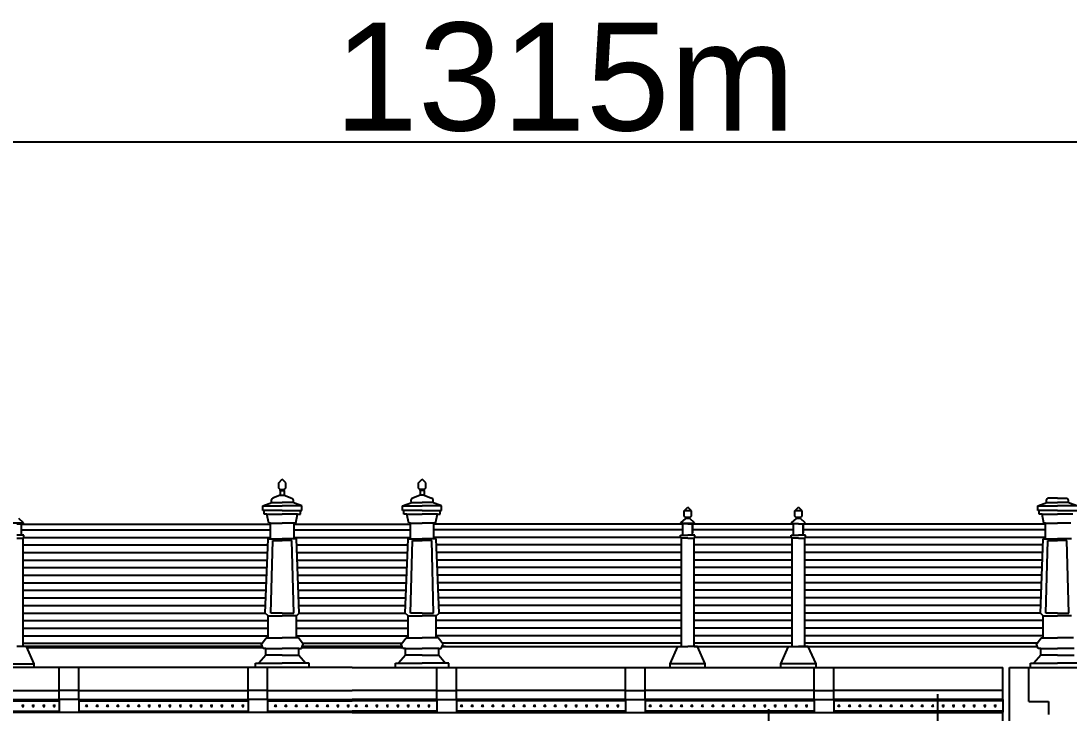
# Model space of a CAD drawing. Header units: millimetres. Extents: x -919 to 30143, y 6775 to 18100.
# Drawn here: x 10885 to 18940, y 12779 to 18100 of the extents above; entities that cross this region are included whole.
import ezdxf

# ---------------------------------------------------------------- set-up
doc = ezdxf.new("R2010")
doc.units = ezdxf.units.MM
doc.layers.add('axis', color=40, linetype='Continuous')
doc.styles.get("Standard").update_dxf_attribs({"font": 'arial.ttf'})
doc.dimstyles.new('dwgmodels.com', dxfattribs={"dimtxt": 2.5, "dimasz": 2.5, "dimexe": 1.25, "dimexo": 0.625, "dimtad": 1, "dimtxsty": 'Standard', "dimcen": 2.5, "dimadec": 0, "dimazin": 0, "dimtfac": 1, "dimtmove": 0, "dimatfit": 3, "dimfxl": 1, "dimarcsym": 0})

# ---------------------------------------------------------------- blocks, each defined once
blk = doc.blocks.new('*D1')
at = {"color": 0, "lineweight": -2, "transparency": 16777216}
for p, q in [((1930.6, 13284.1), (1930.6, 17171.3)), ((29930.7, 13290.6), (29930.7, 17171.3))]:
    blk.add_line(p, q, dxfattribs=at)
at = {"lineweight": -2, "transparency": 16777216}
blk.add_line((2680.6, 17170), (29180.7, 17170), dxfattribs=at)
at = {"transparency": 16777216}
for points in [[(2680.6, 17295), (2680.6, 17045), (1930.6, 17170)], [(29180.7, 17295), (29180.7, 17045), (29930.7, 17170)]]:
    blk.add_solid(points, dxfattribs=at)
at = {"layer": 'Defpoints', "color": 0, "transparency": 16777216}
for p in [(29930.7, 17170), (1930.6, 13283.4), (29930.7, 13290)]:
    blk.add_point(p, dxfattribs=at)
at = {"color": 0, "transparency": 16777216, "insert": (15930.6, 17172.1), "char_height": 2.5, "attachment_point": 5}
blk.add_mtext('28000,06', dxfattribs=at)

msp = doc.modelspace()

# ---------------------------------------------------------------- linework, layer by layer
at = {"color": 0, "linetype": 'ByBlock', "lineweight": -2}
for p, q in [((12865.423, 14548.023), (12893.506, 14578.066)), ((12865.423, 14508.049), (12865.423, 14548.023)), ((12878.14, 14497.068), (12865.423, 14508.049)), ((12921.588, 14548.023), (12893.506, 14578.066)), ((12908.872, 14497.068), (12921.588, 14508.049)), ((12921.588, 14508.049), (12921.588, 14548.023)), ((13939.626, 14548.023), (13967.709, 14578.066)), ((13939.626, 14508.049), (13939.626, 14548.023)), ((13952.342, 14497.068), (13939.626, 14508.049)), ((13995.791, 14548.023), (13967.709, 14578.066)), ((13983.075, 14497.068), (13995.791, 14508.049)), ((13995.791, 14508.049), (13995.791, 14548.023)), ((12878.14, 14454.493), (12821.022, 14430.576)), ((12878.14, 14491.095), (12878.14, 14497.068)), ((12878.14, 14497.068), (12908.872, 14497.068)), ((12878.14, 14491.095), (12908.872, 14491.095)), ((12878.14, 14491.095), (12878.14, 14454.493)), ((12878.14, 14454.493), (12908.872, 14454.493)), ((12908.872, 14491.095), (12908.872, 14497.068)), ((12908.872, 14491.095), (12908.872, 14454.493)), ((12908.872, 14454.493), (12965.989, 14430.576)), ((13952.342, 14454.493), (13895.225, 14430.576)), ((13952.342, 14491.095), (13952.342, 14497.068)), ((13983.075, 14497.068), (13952.342, 14497.068)), ((13983.075, 14491.095), (13952.342, 14491.095)), ((13952.342, 14491.095), (13952.342, 14454.493)), ((13983.075, 14454.493), (13952.342, 14454.493)), ((13983.075, 14491.095), (13983.075, 14497.068)), ((13983.075, 14491.095), (13983.075, 14454.493)), ((13983.075, 14454.493), (14040.192, 14430.576)), ((18849.925, 14430.576), (18777.441, 14430.576)), ((18849.925, 14430.576), (18922.408, 14430.576)), ((12743.977, 14371.407), (12813.438, 14397.984)), ((12743.977, 14335.97), (12743.977, 14371.407)), ((12743.977, 14371.407), (12893.506, 14371.407)), ((12813.438, 14397.984), (12893.506, 14397.984)), ((12973.574, 14397.984), (12893.506, 14397.984)), ((13043.035, 14371.407), (12893.506, 14371.407)), ((13043.035, 14371.407), (12973.574, 14397.984)), ((13043.035, 14335.97), (13043.035, 14371.407)), ((13818.18, 14371.407), (13887.641, 14397.984)), ((13818.18, 14335.97), (13818.18, 14371.407)), ((13818.18, 14371.407), (13967.709, 14371.407)), ((13887.641, 14397.984), (13967.709, 14397.984)), ((14047.777, 14397.984), (13967.709, 14397.984)), ((14117.238, 14371.407), (13967.709, 14371.407)), ((14117.238, 14371.407), (14047.777, 14397.984)), ((14117.238, 14335.97), (14117.238, 14371.407)), ((15980.99, 14332.295), (16009.072, 14362.338)), ((16037.155, 14332.295), (16009.072, 14362.338)), ((16831.935, 14332.295), (16860.017, 14362.338)), ((16888.1, 14332.295), (16860.017, 14362.338)), ((18700.396, 14371.407), (18769.857, 14397.984)), ((18700.396, 14335.97), (18700.396, 14371.407)), ((18700.396, 14371.407), (18849.925, 14371.407)), ((18769.857, 14397.984), (18849.925, 14397.984)), ((18929.993, 14397.984), (18849.925, 14397.984)), ((18999.454, 14371.407), (18849.925, 14371.407)), ((18999.454, 14371.407), (18929.993, 14397.984)), ((10904.549, 14241.687), (10867.509, 14275.367)), ((12893.506, 14335.97), (12743.977, 14335.97)), ((12754.322, 14307.178), (12754.322, 14335.97)), ((12775.752, 14307.178), (12754.322, 14307.178)), ((12790.529, 14239.715), (12775.752, 14307.178)), ((12775.752, 14307.178), (12893.506, 14307.178)), ((12893.506, 14335.97), (13043.035, 14335.97)), ((13011.26, 14307.178), (12893.506, 14307.178)), ((12996.483, 14239.715), (13011.26, 14307.178)), ((13011.26, 14307.178), (13032.69, 14307.178)), ((13032.69, 14307.178), (13032.69, 14335.97)), ((13967.709, 14335.97), (13818.18, 14335.97)), ((13828.525, 14307.178), (13828.525, 14335.97)), ((13849.955, 14307.178), (13828.525, 14307.178)), ((13864.731, 14239.715), (13849.955, 14307.178)), ((13849.955, 14307.178), (13967.709, 14307.178)), ((13967.709, 14335.97), (14117.238, 14335.97)), ((14085.463, 14307.178), (13967.709, 14307.178)), ((14070.686, 14239.715), (14085.463, 14307.178)), ((14085.463, 14307.178), (14106.893, 14307.178)), ((14106.893, 14307.178), (14106.893, 14335.97)), ((15956.666, 14241.687), (15993.706, 14275.367)), ((15980.99, 14292.321), (15980.99, 14332.295)), ((16037.155, 14332.295), (15980.99, 14332.295)), ((15993.706, 14281.34), (15980.99, 14292.321)), ((15993.706, 14275.367), (15993.706, 14281.34)), ((16024.439, 14281.34), (15993.706, 14281.34)), ((16024.439, 14275.367), (15993.706, 14275.367)), ((16024.439, 14281.34), (16037.155, 14292.321)), ((16024.439, 14275.367), (16024.439, 14281.34)), ((16061.479, 14241.687), (16024.439, 14275.367)), ((16037.155, 14292.321), (16037.155, 14332.295)), ((16807.611, 14241.687), (16844.651, 14275.367)), ((16831.935, 14292.321), (16831.935, 14332.295)), ((16888.1, 14332.295), (16831.935, 14332.295)), ((16844.651, 14281.34), (16831.935, 14292.321)), ((16844.651, 14275.367), (16844.651, 14281.34)), ((16875.384, 14281.34), (16844.651, 14281.34)), ((16875.384, 14275.367), (16844.651, 14275.367)), ((16875.384, 14281.34), (16888.1, 14292.321)), ((16875.384, 14275.367), (16875.384, 14281.34)), ((16912.424, 14241.687), (16875.384, 14275.367)), ((16888.1, 14292.321), (16888.1, 14332.295)), ((18849.925, 14335.97), (18700.396, 14335.97)), ((18710.741, 14307.178), (18710.741, 14335.97)), ((18732.171, 14307.178), (18710.741, 14307.178)), ((18746.948, 14239.715), (18732.171, 14307.178)), ((18732.171, 14307.178), (18849.925, 14307.178)), ((18849.925, 14335.97), (18999.454, 14335.97)), ((18967.679, 14307.178), (18849.925, 14307.178)), ((10903.467, 14239.715), (10800.49, 14239.715)), ((10851.925, 14234.34), (10904.549, 14234.34)), ((10889.623, 14147.562), (10889.623, 14234.34)), ((10889.623, 14230.373), (12803.091, 14230.373)), ((10889.623, 14187.497), (12803.091, 14187.497)), ((10890.905, 14239.715), (10903.467, 14239.715)), ((10904.549, 14234.34), (10904.549, 14241.687)), ((12803.091, 14239.715), (12790.529, 14239.715)), ((12790.529, 14239.715), (12893.506, 14239.715)), ((12803.091, 14119.378), (12803.091, 14239.715)), ((12996.483, 14239.715), (12893.506, 14239.715)), ((12983.921, 14119.378), (12983.921, 14239.715)), ((12983.921, 14239.715), (12996.483, 14239.715)), ((12983.921, 14239.715), (12983.921, 14230.373)), ((12983.921, 14230.373), (13877.293, 14230.373)), ((12983.921, 14165.077), (12983.921, 14187.497)), ((12983.921, 14187.497), (13877.293, 14187.497)), ((13877.293, 14239.715), (13864.731, 14239.715)), ((13864.731, 14239.715), (13967.709, 14239.715)), ((13877.293, 14119.378), (13877.293, 14239.715)), ((13877.293, 14239.715), (13877.293, 14230.373)), ((13877.293, 14165.077), (13877.293, 14187.497)), ((14070.686, 14239.715), (13967.709, 14239.715)), ((14058.124, 14119.378), (14058.124, 14239.715)), ((14058.124, 14239.715), (14070.686, 14239.715)), ((15971.591, 14230.373), (14058.124, 14230.373)), ((15971.591, 14187.497), (14058.124, 14187.497)), ((15956.666, 14234.34), (15956.666, 14241.687)), ((16009.29, 14234.34), (15956.666, 14234.34)), ((15970.31, 14239.715), (15957.748, 14239.715)), ((15957.748, 14239.715), (16060.725, 14239.715)), ((15971.591, 14147.562), (15971.591, 14234.34)), ((16009.29, 14234.34), (16061.479, 14234.34)), ((16046.553, 14147.562), (16046.553, 14234.34)), ((16046.553, 14230.373), (16046.553, 14165.077)), ((16822.537, 14230.373), (16046.553, 14230.373)), ((16822.537, 14187.497), (16046.553, 14187.497)), ((16061.479, 14234.34), (16061.479, 14241.687)), ((16807.611, 14234.34), (16807.611, 14241.687)), ((16860.235, 14234.34), (16807.611, 14234.34)), ((16822.537, 14147.562), (16822.537, 14234.34)), ((16860.235, 14234.34), (16912.424, 14234.34)), ((16897.498, 14147.562), (16897.498, 14234.34)), ((18759.51, 14230.373), (16897.498, 14230.373)), ((16897.498, 14230.373), (16897.498, 14165.077)), ((18759.51, 14187.497), (16897.498, 14187.497)), ((16912.424, 14234.34), (16912.424, 14241.687)), ((18759.51, 14239.715), (18746.948, 14239.715)), ((18746.948, 14239.715), (18849.925, 14239.715)), ((18759.51, 14119.378), (18759.51, 14239.715)), ((18759.51, 14239.715), (18759.51, 14230.373)), ((18759.51, 14165.077), (18759.51, 14187.497)), ((18952.902, 14239.715), (18849.925, 14239.715)), ((10851.925, 14123.833), (10907.213, 14123.833)), ((10907.213, 14147.562), (10852.36, 14147.562)), ((10900.962, 13290.025), (10900.962, 14123.833)), ((10907.213, 14123.833), (10907.213, 14147.562)), ((10907.213, 14129.364), (12803.091, 14129.364)), ((12762.908, 13545.541), (12785.356, 14119.378)), ((12785.356, 14119.378), (12893.506, 14119.378)), ((12804.767, 13547.352), (12819.83, 14105.808)), ((12819.83, 14105.808), (12893.506, 14105.808)), ((13001.656, 14119.378), (12893.506, 14119.378)), ((12967.182, 14105.808), (12893.506, 14105.808)), ((12982.245, 13547.352), (12967.182, 14105.808)), ((12983.921, 14129.364), (13877.293, 14129.364)), ((13024.104, 13545.541), (13001.656, 14119.378)), ((13837.111, 13545.541), (13859.559, 14119.378)), ((13859.559, 14119.378), (13967.709, 14119.378)), ((13878.97, 13547.352), (13894.033, 14105.808)), ((13894.033, 14105.808), (13967.709, 14105.808)), ((14075.859, 14119.378), (13967.709, 14119.378)), ((14041.385, 14105.808), (13967.709, 14105.808)), ((14056.448, 13547.352), (14041.385, 14105.808)), ((15954.002, 14129.364), (14058.124, 14129.364)), ((14098.307, 13545.541), (14075.859, 14119.378)), ((15954.002, 14123.833), (15954.002, 14147.562)), ((15954.002, 14147.562), (16008.855, 14147.562)), ((16009.29, 14123.833), (15954.002, 14123.833)), ((15960.252, 13290.025), (15960.252, 14123.833)), ((16064.142, 14147.562), (16009.29, 14147.562)), ((16009.29, 14123.833), (16064.142, 14123.833)), ((16057.892, 13290.025), (16057.892, 14123.833)), ((16064.142, 14123.833), (16064.142, 14147.562)), ((16804.947, 14129.364), (16064.142, 14129.364)), ((16804.947, 14123.833), (16804.947, 14147.562)), ((16804.947, 14147.562), (16859.8, 14147.562)), ((16860.235, 14123.833), (16804.947, 14123.833)), ((16811.197, 13290.025), (16811.197, 14123.833)), ((16915.088, 14147.562), (16860.235, 14147.562)), ((16860.235, 14123.833), (16915.088, 14123.833)), ((16908.838, 13290.025), (16908.838, 14123.833)), ((16915.088, 14123.833), (16915.088, 14147.562)), ((18759.51, 14129.364), (16915.088, 14129.364)), ((18719.327, 13545.541), (18741.775, 14119.378)), ((18741.775, 14119.378), (18849.925, 14119.378)), ((18761.186, 13547.352), (18776.249, 14105.808)), ((18776.249, 14105.808), (18849.925, 14105.808)), ((18958.075, 14119.378), (18849.925, 14119.378)), ((18923.601, 14105.808), (18849.925, 14105.808)), ((18938.664, 13547.352), (18923.601, 14105.808)), ((18938.664, 13547.352), (18923.601, 14105.808)), ((18938.664, 13547.352), (18923.601, 14105.808)), ((10900.962, 14071.23), (12783.472, 14071.23)), ((13003.54, 14071.23), (13857.675, 14071.23)), ((15960.252, 14071.23), (14077.742, 14071.23)), ((16811.197, 14071.23), (16057.892, 14071.23)), ((18739.891, 14071.23), (16908.838, 14071.23)), ((10900.962, 14013.096), (12781.198, 14013.096)), ((10900.962, 13954.963), (12778.924, 13954.963)), ((13005.814, 14013.096), (13855.401, 14013.096)), ((13008.088, 13954.963), (13853.127, 13954.963)), ((15960.252, 14013.096), (14080.016, 14013.096)), ((15960.252, 13954.963), (14082.291, 13954.963)), ((16811.197, 14013.096), (16057.892, 14013.096)), ((16811.197, 13954.963), (16057.892, 13954.963)), ((18737.617, 14013.096), (16908.838, 14013.096)), ((18735.343, 13954.963), (16908.838, 13954.963)), ((10900.962, 13896.829), (12776.65, 13896.829)), ((13010.362, 13896.829), (13850.853, 13896.829)), ((15960.252, 13896.829), (14084.565, 13896.829)), ((16811.197, 13896.829), (16057.892, 13896.829)), ((18733.069, 13896.829), (16908.838, 13896.829)), ((10900.962, 13838.696), (12774.376, 13838.696)), ((10900.962, 13780.562), (12772.102, 13780.562)), ((13012.636, 13838.696), (13848.579, 13838.696)), ((13014.91, 13780.562), (13846.305, 13780.562)), ((15960.252, 13838.696), (14086.839, 13838.696)), ((15960.252, 13780.562), (14089.113, 13780.562)), ((16811.197, 13838.696), (16057.892, 13838.696)), ((16811.197, 13780.562), (16057.892, 13780.562)), ((18730.795, 13838.696), (16908.838, 13838.696)), ((18728.521, 13780.562), (16908.838, 13780.562)), ((10900.962, 13722.428), (12769.828, 13722.428)), ((13017.184, 13722.428), (13844.03, 13722.428)), ((15960.252, 13722.428), (14091.387, 13722.428)), ((16811.197, 13722.428), (16057.892, 13722.428)), ((18726.247, 13722.428), (16908.838, 13722.428)), ((10900.962, 13664.295), (12767.553, 13664.295)), ((13019.458, 13664.295), (13841.756, 13664.295)), ((15960.252, 13664.295), (14093.661, 13664.295)), ((16811.197, 13664.295), (16057.892, 13664.295)), ((18723.972, 13664.295), (16908.838, 13664.295)), ((10900.962, 13606.161), (12765.279, 13606.161)), ((10900.962, 13548.027), (12763.005, 13548.027)), ((12785.246, 13525.893), (12762.908, 13545.541)), ((12893.506, 13547.352), (12804.767, 13547.352)), ((12893.506, 13547.352), (12982.245, 13547.352)), ((13001.766, 13525.893), (13024.104, 13545.541)), ((13021.732, 13606.161), (13839.482, 13606.161)), ((13024.007, 13548.027), (13837.208, 13548.027)), ((13859.448, 13525.893), (13837.111, 13545.541)), ((13967.709, 13547.352), (13878.97, 13547.352)), ((13967.709, 13547.352), (14056.448, 13547.352)), ((14075.969, 13525.893), (14098.307, 13545.541)), ((15960.252, 13606.161), (14095.935, 13606.161)), ((15960.252, 13548.027), (14098.209, 13548.027)), ((16811.197, 13606.161), (16057.892, 13606.161)), ((16811.197, 13548.027), (16057.892, 13548.027)), ((18721.698, 13606.161), (16908.838, 13606.161)), ((18719.424, 13548.027), (16908.838, 13548.027)), ((18741.665, 13525.893), (18719.327, 13545.541)), ((18849.925, 13547.352), (18761.186, 13547.352)), ((18849.925, 13547.352), (18938.664, 13547.352)), ((10900.962, 13489.894), (12785.246, 13489.894)), ((12785.246, 13357.518), (12785.246, 13525.893)), ((12785.246, 13525.893), (12893.506, 13525.893)), ((13001.766, 13525.893), (12893.506, 13525.893)), ((13001.766, 13357.518), (13001.766, 13525.893)), ((13001.766, 13489.894), (13859.448, 13489.894)), ((13859.448, 13357.518), (13859.448, 13525.893)), ((13859.448, 13525.893), (13967.709, 13525.893)), ((14075.969, 13525.893), (13967.709, 13525.893)), ((14075.969, 13357.518), (14075.969, 13525.893)), ((15960.252, 13489.894), (14075.969, 13489.894)), ((16811.197, 13489.894), (16057.892, 13489.894)), ((18741.665, 13489.894), (16908.838, 13489.894)), ((18741.665, 13357.518), (18741.665, 13525.893)), ((18741.665, 13525.893), (18849.925, 13525.893)), ((18958.185, 13525.893), (18849.925, 13525.893)), ((10900.962, 13431.76), (12785.246, 13431.76)), ((10900.962, 13373.627), (12785.246, 13373.627)), ((13001.766, 13431.76), (13859.448, 13431.76)), ((13001.766, 13373.627), (13859.448, 13373.627)), ((15960.252, 13431.76), (14075.969, 13431.76)), ((15960.252, 13373.627), (14075.969, 13373.627)), ((16811.197, 13431.76), (16057.892, 13431.76)), ((16811.197, 13373.627), (16057.892, 13373.627)), ((18741.665, 13431.76), (16908.838, 13431.76)), ((18741.665, 13373.627), (16908.838, 13373.627)), ((10900.962, 13315.493), (12738.501, 13315.493)), ((12745.913, 13276.246), (12732.505, 13307.505)), ((12770.049, 13357.518), (12893.506, 13357.518)), ((13016.963, 13357.518), (12893.506, 13357.518)), ((13041.099, 13276.246), (13054.507, 13307.505)), ((13048.511, 13315.493), (13812.704, 13315.493)), ((13820.116, 13276.246), (13806.707, 13307.505)), ((13844.251, 13357.518), (13967.709, 13357.518)), ((14091.166, 13357.518), (13967.709, 13357.518)), ((14128.71, 13307.505), (14091.166, 13357.518)), ((14115.301, 13276.246), (14128.71, 13307.505)), ((15960.252, 13315.493), (14122.713, 13315.493)), ((16811.197, 13315.493), (16057.892, 13315.493)), ((18694.92, 13315.493), (16908.838, 13315.493)), ((18702.332, 13276.246), (18688.924, 13307.505)), ((18726.468, 13357.518), (18849.925, 13357.518)), ((18973.382, 13357.518), (18849.925, 13357.518)), ((10927.863, 13290.025), (10852.36, 13290.025)), ((10927.863, 13290.025), (10900.962, 13290.025)), ((10987.37, 13157.274), (10927.863, 13290.025)), ((12740.003, 13290.025), (10927.863, 13290.025)), ((10930.813, 13283.444), (12742.826, 13283.444)), ((12740.003, 13290.025), (11295.986, 13290.025)), ((12765.579, 13222.661), (12712.838, 13161.93)), ((12714.676, 13290.025), (12740.003, 13290.025)), ((12765.579, 13276.246), (12745.913, 13276.246)), ((12765.579, 13222.661), (12765.579, 13276.246)), ((12765.579, 13276.246), (12893.506, 13276.246)), ((12893.506, 13222.661), (12765.579, 13222.661)), ((13021.433, 13276.246), (12893.506, 13276.246)), ((12893.506, 13222.661), (13021.433, 13222.661)), ((13021.433, 13222.661), (13021.433, 13276.246)), ((13021.433, 13276.246), (13041.099, 13276.246)), ((13021.433, 13222.661), (13074.174, 13161.93)), ((13044.186, 13283.444), (13817.028, 13283.444)), ((13814.206, 13290.025), (13047.009, 13290.025)), ((13839.782, 13222.661), (13787.041, 13161.93)), ((13839.782, 13276.246), (13820.116, 13276.246)), ((13839.782, 13222.661), (13839.782, 13276.246)), ((13839.782, 13276.246), (13967.709, 13276.246)), ((13967.709, 13222.661), (13839.782, 13222.661)), ((14095.636, 13276.246), (13967.709, 13276.246)), ((13967.709, 13222.661), (14095.636, 13222.661)), ((14095.636, 13222.661), (14095.636, 13276.246)), ((14095.636, 13276.246), (14115.301, 13276.246)), ((14095.636, 13222.661), (14148.377, 13161.93)), ((14146.538, 13290.025), (14121.212, 13290.025)), ((14121.212, 13290.025), (15933.352, 13290.025)), ((14121.212, 13290.025), (15565.228, 13290.025)), ((15873.845, 13157.274), (15933.352, 13290.025)), ((15933.352, 13290.025), (16008.855, 13290.025)), ((15933.352, 13290.025), (15960.252, 13290.025)), ((16084.793, 13290.025), (16009.29, 13290.025)), ((16057.892, 13290.025), (18696.422, 13290.025)), ((16084.793, 13290.025), (16057.892, 13290.025)), ((16144.3, 13157.274), (16084.793, 13290.025)), ((16724.79, 13157.274), (16784.297, 13290.025)), ((16784.297, 13290.025), (16859.8, 13290.025)), ((16784.297, 13290.025), (16811.197, 13290.025)), ((16935.738, 13290.025), (16860.235, 13290.025)), ((16935.738, 13290.025), (16908.838, 13290.025)), ((16995.245, 13157.274), (16935.738, 13290.025)), ((18721.998, 13222.661), (18669.257, 13161.93)), ((18721.998, 13276.246), (18702.332, 13276.246)), ((18721.998, 13222.661), (18721.998, 13276.246)), ((18721.998, 13276.246), (18849.925, 13276.246)), ((18849.925, 13222.661), (18721.998, 13222.661)), ((18977.852, 13276.246), (18849.925, 13276.246)), ((18849.925, 13222.661), (18977.852, 13222.661)), ((10716.915, 13157.274), (10987.37, 13157.274)), ((10987.37, 13128.112), (10987.37, 13157.274)), ((12688.155, 13128.112), (12688.155, 13161.93)), ((12688.155, 13161.93), (12893.506, 13161.93)), ((13098.857, 13161.93), (12893.506, 13161.93)), ((13098.857, 13128.112), (13098.857, 13161.93)), ((13762.358, 13128.112), (13762.358, 13161.93)), ((13762.358, 13161.93), (13967.709, 13161.93)), ((14173.06, 13161.93), (13967.709, 13161.93)), ((14173.06, 13128.112), (14173.06, 13161.93)), ((15873.845, 13128.112), (15873.845, 13157.274)), ((16144.3, 13157.274), (15873.845, 13157.274)), ((16144.3, 13128.112), (16144.3, 13157.274)), ((16724.79, 13128.112), (16724.79, 13157.274)), ((16995.245, 13157.274), (16724.79, 13157.274)), ((16995.245, 13128.112), (16995.245, 13157.274)), ((18644.574, 13128.112), (18644.574, 13161.93)), ((18644.574, 13161.93), (18849.925, 13161.93)), ((19055.276, 13161.93), (18849.925, 13161.93)), ((11179.756, 13128.112), (9879.756, 13128.112)), ((10987.37, 13128.112), (10716.915, 13128.112)), ((11329.756, 13128.112), (11178.905, 13128.112)), ((11179.756, 12883.435), (11179.756, 13128.112)), ((11329.756, 12883.435), (11329.756, 13128.112)), ((12629.756, 13128.112), (11329.756, 13128.112)), ((11329.756, 12883.435), (11329.756, 13053.435)), ((12629.756, 12883.435), (12629.756, 13128.112)), ((12780.607, 13128.112), (12629.756, 13128.112)), ((13098.857, 13128.112), (12688.155, 13128.112)), ((12780.607, 12883.435), (12780.607, 13128.112)), ((13430.607, 13128.112), (12780.607, 13128.112)), ((12780.607, 12883.435), (12780.607, 13053.435)), ((13430.607, 13128.112), (14080.607, 13128.112)), ((13762.358, 13128.112), (14173.06, 13128.112)), ((14080.607, 12883.435), (14080.607, 13128.112)), ((14080.607, 13128.112), (14231.458, 13128.112)), ((14080.607, 12883.435), (14080.607, 13053.435)), ((14231.458, 12883.435), (14231.458, 13128.112)), ((14231.458, 13128.112), (15531.458, 13128.112)), ((15531.458, 12883.435), (15531.458, 13128.112)), ((15531.458, 13128.112), (15682.309, 13128.112)), ((15531.458, 12883.435), (15531.458, 13053.435)), ((15681.458, 12883.435), (15681.458, 13128.112)), ((15681.458, 13128.112), (16981.458, 13128.112)), ((15873.845, 13128.112), (16144.3, 13128.112)), ((16724.79, 13128.112), (16995.245, 13128.112)), ((16981.458, 12883.435), (16981.458, 13128.112)), ((16981.458, 13128.112), (17132.309, 13128.112)), ((16981.458, 12883.435), (16981.458, 13053.435)), ((17131.458, 12883.435), (17131.458, 13128.112)), ((17131.458, 13128.112), (18431.458, 13128.112)), ((18431.458, 12883.435), (18431.458, 13128.112)), ((18481.458, 13128.112), (28430.607, 13128.112)), ((18481.458, 11474.779), (18481.458, 13128.112)), ((18631.458, 12868.112), (18631.458, 13128.112)), ((18644.574, 13128.112), (19055.276, 13128.112)), ((9879.756, 12953.435), (11179.756, 12953.435)), ((11329.756, 12953.435), (11178.905, 12953.435)), ((11329.756, 12953.435), (12629.756, 12953.435)), ((12780.607, 12953.435), (12629.756, 12953.435)), ((12780.607, 12953.435), (13430.607, 12953.435)), ((14080.607, 12953.435), (13430.607, 12953.435)), ((14080.607, 12953.435), (14231.458, 12953.435)), ((15531.458, 12953.435), (14231.458, 12953.435)), ((15531.458, 12953.435), (15682.309, 12953.435)), ((16981.458, 12953.435), (15681.458, 12953.435)), ((16981.458, 12953.435), (17132.309, 12953.435)), ((18431.458, 12953.435), (17131.458, 12953.435)), ((9879.756, 12883.435), (11179.756, 12883.435)), ((9879.756, 12873.435), (11179.756, 12873.435)), ((10909.843, 12833.741), (10889.669, 12833.705)), ((10899.745, 12839.855), (10894.763, 12829.846)), ((10894.763, 12829.846), (10904.763, 12829.864)), ((10899.738, 12843.81), (10899.774, 12823.636)), ((10904.763, 12829.864), (10899.745, 12839.855)), ((10989.843, 12833.741), (10969.669, 12833.705)), ((10979.745, 12839.855), (10974.763, 12829.846)), ((10974.763, 12829.846), (10984.763, 12829.864)), ((10979.738, 12843.81), (10979.774, 12823.636)), ((10984.763, 12829.864), (10979.745, 12839.855)), ((11069.842, 12834.029), (11049.668, 12833.992)), ((11059.744, 12840.143), (11054.762, 12830.134)), ((11054.762, 12830.134), (11064.762, 12830.152)), ((11059.737, 12844.098), (11059.773, 12823.923)), ((11064.762, 12830.152), (11059.744, 12840.143)), ((11149.842, 12834.029), (11129.668, 12833.992)), ((11139.744, 12840.143), (11134.762, 12830.134)), ((11134.762, 12830.134), (11144.762, 12830.152)), ((11139.737, 12844.098), (11139.773, 12823.923)), ((11144.762, 12830.152), (11139.744, 12840.143)), ((11329.756, 12883.435), (11178.905, 12883.435)), ((11179.756, 12883.435), (11179.756, 12783.435)), ((11329.756, 12883.435), (12629.756, 12883.435)), ((11329.756, 12883.435), (11329.756, 12784.435)), ((11329.756, 12873.435), (12629.756, 12873.435)), ((11379.669, 12833.453), (11399.843, 12833.417)), ((11384.749, 12829.576), (11389.767, 12839.567)), ((11394.749, 12829.558), (11384.749, 12829.576)), ((11389.774, 12843.522), (11389.738, 12823.348)), ((11389.767, 12839.567), (11394.749, 12829.558)), ((11459.669, 12833.453), (11479.843, 12833.417)), ((11464.749, 12829.576), (11469.767, 12839.567)), ((11474.749, 12829.558), (11464.749, 12829.576)), ((11469.774, 12843.522), (11469.738, 12823.348)), ((11469.767, 12839.567), (11474.749, 12829.558)), ((11539.669, 12833.453), (11559.843, 12833.417)), ((11544.749, 12829.576), (11549.767, 12839.567)), ((11554.749, 12829.558), (11544.749, 12829.576)), ((11549.774, 12843.522), (11549.738, 12823.348)), ((11549.767, 12839.567), (11554.749, 12829.558)), ((11619.669, 12833.453), (11639.843, 12833.417)), ((11624.749, 12829.576), (11629.767, 12839.567)), ((11634.749, 12829.558), (11624.749, 12829.576)), ((11629.774, 12843.522), (11629.738, 12823.348)), ((11629.767, 12839.567), (11634.749, 12829.558)), ((11699.669, 12833.453), (11719.843, 12833.417)), ((11704.749, 12829.576), (11709.767, 12839.567)), ((11714.749, 12829.558), (11704.749, 12829.576)), ((11709.774, 12843.522), (11709.738, 12823.348)), ((11709.767, 12839.567), (11714.749, 12829.558)), ((11779.669, 12833.453), (11799.843, 12833.417)), ((11784.749, 12829.576), (11789.767, 12839.567)), ((11794.749, 12829.558), (11784.749, 12829.576)), ((11789.774, 12843.522), (11789.738, 12823.348)), ((11789.767, 12839.567), (11794.749, 12829.558)), ((11879.843, 12833.453), (11859.669, 12833.417)), ((11869.745, 12839.567), (11864.763, 12829.558)), ((11864.763, 12829.558), (11874.763, 12829.576)), ((11869.738, 12843.522), (11869.774, 12823.348)), ((11874.763, 12829.576), (11869.745, 12839.567)), ((11959.843, 12833.453), (11939.669, 12833.417)), ((11949.745, 12839.567), (11944.763, 12829.558)), ((11944.763, 12829.558), (11954.763, 12829.576)), ((11949.738, 12843.522), (11949.774, 12823.348)), ((11954.763, 12829.576), (11949.745, 12839.567)), ((12039.843, 12833.453), (12019.669, 12833.417)), ((12029.745, 12839.567), (12024.763, 12829.558)), ((12024.763, 12829.558), (12034.763, 12829.576)), ((12029.738, 12843.522), (12029.774, 12823.348)), ((12034.763, 12829.576), (12029.745, 12839.567)), ((12119.843, 12833.453), (12099.669, 12833.417)), ((12109.745, 12839.567), (12104.763, 12829.558)), ((12104.763, 12829.558), (12114.763, 12829.576)), ((12109.738, 12843.522), (12109.774, 12823.348)), ((12114.763, 12829.576), (12109.745, 12839.567)), ((12199.843, 12833.453), (12179.669, 12833.417)), ((12189.745, 12839.567), (12184.763, 12829.558)), ((12184.763, 12829.558), (12194.763, 12829.576)), ((12189.738, 12843.522), (12189.774, 12823.348)), ((12194.763, 12829.576), (12189.745, 12839.567)), ((12279.843, 12833.453), (12259.669, 12833.417)), ((12269.745, 12839.567), (12264.763, 12829.558)), ((12264.763, 12829.558), (12274.763, 12829.576)), ((12269.738, 12843.522), (12269.774, 12823.348)), ((12274.763, 12829.576), (12269.745, 12839.567)), ((12359.843, 12833.741), (12339.669, 12833.705)), ((12349.745, 12839.855), (12344.763, 12829.846)), ((12344.763, 12829.846), (12354.763, 12829.864)), ((12349.738, 12843.81), (12349.774, 12823.636)), ((12354.763, 12829.864), (12349.745, 12839.855)), ((12439.843, 12833.741), (12419.669, 12833.705)), ((12429.745, 12839.855), (12424.763, 12829.846)), ((12424.763, 12829.846), (12434.763, 12829.864)), ((12429.738, 12843.81), (12429.774, 12823.636)), ((12434.763, 12829.864), (12429.745, 12839.855)), ((12519.842, 12834.029), (12499.668, 12833.992)), ((12509.744, 12840.143), (12504.762, 12830.134)), ((12504.762, 12830.134), (12514.762, 12830.152)), ((12509.737, 12844.098), (12509.773, 12823.923)), ((12514.762, 12830.152), (12509.744, 12840.143)), ((12599.842, 12834.029), (12579.668, 12833.992)), ((12589.744, 12840.143), (12584.762, 12830.134)), ((12584.762, 12830.134), (12594.762, 12830.152)), ((12589.737, 12844.098), (12589.773, 12823.923)), ((12594.762, 12830.152), (12589.744, 12840.143)), ((12629.756, 12883.435), (12629.756, 12783.435)), ((12780.607, 12883.435), (12629.756, 12883.435)), ((12780.607, 12883.435), (13430.607, 12883.435)), ((12780.607, 12883.435), (12780.607, 12784.435)), ((12780.607, 12873.435), (13430.607, 12873.435)), ((12830.52, 12833.453), (12850.694, 12833.417)), ((12835.6, 12829.576), (12840.618, 12839.567)), ((12845.6, 12829.558), (12835.6, 12829.576)), ((12840.625, 12843.522), (12840.589, 12823.348)), ((12840.618, 12839.567), (12845.6, 12829.558)), ((12910.52, 12833.453), (12930.694, 12833.417)), ((12915.6, 12829.576), (12920.618, 12839.567)), ((12925.6, 12829.558), (12915.6, 12829.576)), ((12920.625, 12843.522), (12920.589, 12823.348)), ((12920.618, 12839.567), (12925.6, 12829.558)), ((12990.52, 12833.453), (13010.694, 12833.417)), ((12995.6, 12829.576), (13000.618, 12839.567)), ((13005.6, 12829.558), (12995.6, 12829.576)), ((13000.625, 12843.522), (13000.589, 12823.348)), ((13000.618, 12839.567), (13005.6, 12829.558)), ((13070.52, 12833.453), (13090.694, 12833.417)), ((13075.6, 12829.576), (13080.618, 12839.567)), ((13085.6, 12829.558), (13075.6, 12829.576)), ((13080.625, 12843.522), (13080.589, 12823.348)), ((13080.618, 12839.567), (13085.6, 12829.558)), ((13150.52, 12833.453), (13170.694, 12833.417)), ((13155.6, 12829.576), (13160.618, 12839.567)), ((13165.6, 12829.558), (13155.6, 12829.576)), ((13160.625, 12843.522), (13160.589, 12823.348)), ((13160.618, 12839.567), (13165.6, 12829.558)), ((13230.52, 12833.453), (13250.694, 12833.417)), ((13235.6, 12829.576), (13240.618, 12839.567)), ((13245.6, 12829.558), (13235.6, 12829.576)), ((13240.625, 12843.522), (13240.589, 12823.348)), ((13240.618, 12839.567), (13245.6, 12829.558)), ((13330.694, 12833.453), (13310.52, 12833.417)), ((13320.596, 12839.567), (13315.614, 12829.558)), ((13315.614, 12829.558), (13325.614, 12829.576)), ((13320.589, 12843.522), (13320.625, 12823.348)), ((13325.614, 12829.576), (13320.596, 12839.567)), ((13410.694, 12833.453), (13390.52, 12833.417)), ((13400.596, 12839.567), (13395.614, 12829.558)), ((13395.614, 12829.558), (13405.614, 12829.576)), ((13400.589, 12843.522), (13400.625, 12823.348)), ((13405.614, 12829.576), (13400.596, 12839.567)), ((14080.607, 12883.435), (13430.607, 12883.435)), ((14080.607, 12873.435), (13430.607, 12873.435)), ((13450.52, 12833.453), (13470.694, 12833.417)), ((13455.6, 12829.576), (13460.618, 12839.567)), ((13465.6, 12829.558), (13455.6, 12829.576)), ((13460.625, 12843.522), (13460.589, 12823.348)), ((13460.618, 12839.567), (13465.6, 12829.558)), ((13530.52, 12833.453), (13550.694, 12833.417)), ((13535.6, 12829.576), (13540.618, 12839.567)), ((13545.6, 12829.558), (13535.6, 12829.576)), ((13540.625, 12843.522), (13540.589, 12823.348)), ((13540.618, 12839.567), (13545.6, 12829.558)), ((13630.694, 12833.453), (13610.52, 12833.417)), ((13620.596, 12839.567), (13615.614, 12829.558)), ((13615.614, 12829.558), (13625.614, 12829.576)), ((13620.589, 12843.522), (13620.625, 12823.348)), ((13625.614, 12829.576), (13620.596, 12839.567)), ((13710.694, 12833.453), (13690.52, 12833.417)), ((13700.596, 12839.567), (13695.614, 12829.558)), ((13695.614, 12829.558), (13705.614, 12829.576)), ((13700.589, 12843.522), (13700.625, 12823.348)), ((13705.614, 12829.576), (13700.596, 12839.567)), ((13790.694, 12833.453), (13770.52, 12833.417)), ((13780.596, 12839.567), (13775.614, 12829.558)), ((13775.614, 12829.558), (13785.614, 12829.576)), ((13780.589, 12843.522), (13780.625, 12823.348)), ((13785.614, 12829.576), (13780.596, 12839.567)), ((13870.694, 12833.453), (13850.52, 12833.417)), ((13860.596, 12839.567), (13855.614, 12829.558)), ((13855.614, 12829.558), (13865.614, 12829.576)), ((13860.589, 12843.522), (13860.625, 12823.348)), ((13865.614, 12829.576), (13860.596, 12839.567)), ((13950.694, 12833.453), (13930.52, 12833.417)), ((13940.596, 12839.567), (13935.614, 12829.558)), ((13935.614, 12829.558), (13945.614, 12829.576)), ((13940.589, 12843.522), (13940.625, 12823.348)), ((13945.614, 12829.576), (13940.596, 12839.567)), ((14030.694, 12833.453), (14010.52, 12833.417)), ((14020.596, 12839.567), (14015.614, 12829.558)), ((14015.614, 12829.558), (14025.614, 12829.576)), ((14020.589, 12843.522), (14020.625, 12823.348)), ((14025.614, 12829.576), (14020.596, 12839.567)), ((14080.607, 12883.435), (14080.607, 12784.435)), ((14080.607, 12883.435), (14231.458, 12883.435)), ((15531.458, 12883.435), (14231.458, 12883.435)), ((14231.458, 12883.435), (14231.458, 12783.435)), ((15531.458, 12873.435), (14231.458, 12873.435)), ((14261.372, 12834.029), (14281.546, 12833.992)), ((14266.452, 12830.152), (14271.47, 12840.143)), ((14276.452, 12830.134), (14266.452, 12830.152)), ((14271.478, 12844.098), (14271.441, 12823.923)), ((14271.47, 12840.143), (14276.452, 12830.134)), ((14341.372, 12834.029), (14361.546, 12833.992)), ((14346.452, 12830.152), (14351.47, 12840.143)), ((14356.452, 12830.134), (14346.452, 12830.152)), ((14351.478, 12844.098), (14351.441, 12823.923)), ((14351.47, 12840.143), (14356.452, 12830.134)), ((14421.372, 12833.741), (14441.546, 12833.705)), ((14426.452, 12829.864), (14431.47, 12839.855)), ((14436.452, 12829.846), (14426.452, 12829.864)), ((14431.477, 12843.81), (14431.441, 12823.636)), ((14431.47, 12839.855), (14436.452, 12829.846)), ((14501.372, 12833.741), (14521.546, 12833.705)), ((14506.452, 12829.864), (14511.47, 12839.855)), ((14516.452, 12829.846), (14506.452, 12829.864)), ((14511.477, 12843.81), (14511.441, 12823.636)), ((14511.47, 12839.855), (14516.452, 12829.846)), ((14581.371, 12833.453), (14601.545, 12833.417)), ((14586.451, 12829.576), (14591.469, 12839.567)), ((14596.451, 12829.558), (14586.451, 12829.576)), ((14591.476, 12843.522), (14591.44, 12823.348)), ((14591.469, 12839.567), (14596.451, 12829.558)), ((14661.371, 12833.453), (14681.545, 12833.417)), ((14666.451, 12829.576), (14671.469, 12839.567)), ((14676.451, 12829.558), (14666.451, 12829.576)), ((14671.476, 12843.522), (14671.44, 12823.348)), ((14671.469, 12839.567), (14676.451, 12829.558)), ((14741.371, 12833.453), (14761.545, 12833.417)), ((14746.451, 12829.576), (14751.469, 12839.567)), ((14756.451, 12829.558), (14746.451, 12829.576)), ((14751.476, 12843.522), (14751.44, 12823.348)), ((14751.469, 12839.567), (14756.451, 12829.558)), ((14821.371, 12833.453), (14841.545, 12833.417)), ((14826.451, 12829.576), (14831.469, 12839.567)), ((14836.451, 12829.558), (14826.451, 12829.576)), ((14831.476, 12843.522), (14831.44, 12823.348)), ((14831.469, 12839.567), (14836.451, 12829.558)), ((14901.371, 12833.453), (14921.545, 12833.417)), ((14906.451, 12829.576), (14911.469, 12839.567)), ((14916.451, 12829.558), (14906.451, 12829.576)), ((14911.476, 12843.522), (14911.44, 12823.348)), ((14911.469, 12839.567), (14916.451, 12829.558)), ((14981.371, 12833.453), (15001.545, 12833.417)), ((14986.451, 12829.576), (14991.469, 12839.567)), ((14996.451, 12829.558), (14986.451, 12829.576)), ((14991.476, 12843.522), (14991.44, 12823.348)), ((14991.469, 12839.567), (14996.451, 12829.558)), ((15081.545, 12833.453), (15061.371, 12833.417)), ((15071.447, 12839.567), (15066.465, 12829.558)), ((15066.465, 12829.558), (15076.465, 12829.576)), ((15071.44, 12843.522), (15071.476, 12823.348)), ((15076.465, 12829.576), (15071.447, 12839.567)), ((15161.545, 12833.453), (15141.371, 12833.417)), ((15151.447, 12839.567), (15146.465, 12829.558)), ((15146.465, 12829.558), (15156.465, 12829.576)), ((15151.44, 12843.522), (15151.476, 12823.348)), ((15156.465, 12829.576), (15151.447, 12839.567)), ((15241.545, 12833.453), (15221.371, 12833.417)), ((15231.447, 12839.567), (15226.465, 12829.558)), ((15226.465, 12829.558), (15236.465, 12829.576)), ((15231.44, 12843.522), (15231.476, 12823.348)), ((15236.465, 12829.576), (15231.447, 12839.567)), ((15321.545, 12833.453), (15301.371, 12833.417)), ((15311.447, 12839.567), (15306.465, 12829.558)), ((15306.465, 12829.558), (15316.465, 12829.576)), ((15311.44, 12843.522), (15311.476, 12823.348)), ((15316.465, 12829.576), (15311.447, 12839.567)), ((15401.545, 12833.453), (15381.371, 12833.417)), ((15391.447, 12839.567), (15386.465, 12829.558)), ((15386.465, 12829.558), (15396.465, 12829.576)), ((15391.44, 12843.522), (15391.476, 12823.348)), ((15396.465, 12829.576), (15391.447, 12839.567)), ((15481.545, 12833.453), (15461.371, 12833.417)), ((15471.447, 12839.567), (15466.465, 12829.558)), ((15466.465, 12829.558), (15476.465, 12829.576)), ((15471.44, 12843.522), (15471.476, 12823.348)), ((15476.465, 12829.576), (15471.447, 12839.567)), ((15531.458, 12883.435), (15531.458, 12784.435)), ((15531.458, 12883.435), (15682.309, 12883.435)), ((16981.458, 12883.435), (15681.458, 12883.435)), ((15681.458, 12883.435), (15681.458, 12783.435)), ((16981.458, 12873.435), (15681.458, 12873.435)), ((15711.372, 12834.029), (15731.546, 12833.992)), ((15716.452, 12830.152), (15721.47, 12840.143)), ((15726.452, 12830.134), (15716.452, 12830.152)), ((15721.478, 12844.098), (15721.441, 12823.923)), ((15721.47, 12840.143), (15726.452, 12830.134)), ((15791.372, 12834.029), (15811.546, 12833.992)), ((15796.452, 12830.152), (15801.47, 12840.143)), ((15806.452, 12830.134), (15796.452, 12830.152)), ((15801.478, 12844.098), (15801.441, 12823.923)), ((15801.47, 12840.143), (15806.452, 12830.134)), ((15871.372, 12833.741), (15891.546, 12833.705)), ((15876.452, 12829.864), (15881.47, 12839.855)), ((15886.452, 12829.846), (15876.452, 12829.864)), ((15881.477, 12843.81), (15881.441, 12823.636)), ((15881.47, 12839.855), (15886.452, 12829.846)), ((15951.372, 12833.741), (15971.546, 12833.705)), ((15956.452, 12829.864), (15961.47, 12839.855)), ((15966.452, 12829.846), (15956.452, 12829.864)), ((15961.477, 12843.81), (15961.441, 12823.636)), ((15961.47, 12839.855), (15966.452, 12829.846)), ((16031.371, 12833.453), (16051.545, 12833.417)), ((16036.451, 12829.576), (16041.469, 12839.567)), ((16046.451, 12829.558), (16036.451, 12829.576)), ((16041.476, 12843.522), (16041.44, 12823.348)), ((16041.469, 12839.567), (16046.451, 12829.558)), ((16111.371, 12833.453), (16131.545, 12833.417)), ((16116.451, 12829.576), (16121.469, 12839.567)), ((16126.451, 12829.558), (16116.451, 12829.576)), ((16121.476, 12843.522), (16121.44, 12823.348)), ((16121.469, 12839.567), (16126.451, 12829.558)), ((16191.371, 12833.453), (16211.545, 12833.417)), ((16196.451, 12829.576), (16201.469, 12839.567)), ((16206.451, 12829.558), (16196.451, 12829.576)), ((16201.476, 12843.522), (16201.44, 12823.348)), ((16201.469, 12839.567), (16206.451, 12829.558)), ((16271.371, 12833.453), (16291.545, 12833.417)), ((16276.451, 12829.576), (16281.469, 12839.567)), ((16286.451, 12829.558), (16276.451, 12829.576)), ((16281.476, 12843.522), (16281.44, 12823.348)), ((16281.469, 12839.567), (16286.451, 12829.558)), ((16351.371, 12833.453), (16371.545, 12833.417)), ((16356.451, 12829.576), (16361.469, 12839.567)), ((16366.451, 12829.558), (16356.451, 12829.576)), ((16361.476, 12843.522), (16361.44, 12823.348)), ((16361.469, 12839.567), (16366.451, 12829.558)), ((16431.371, 12833.453), (16451.545, 12833.417)), ((16436.451, 12829.576), (16441.469, 12839.567)), ((16446.451, 12829.558), (16436.451, 12829.576)), ((16441.476, 12843.522), (16441.44, 12823.348)), ((16441.469, 12839.567), (16446.451, 12829.558)), ((16531.545, 12833.453), (16511.371, 12833.417)), ((16521.447, 12839.567), (16516.465, 12829.558)), ((16516.465, 12829.558), (16526.465, 12829.576)), ((16521.44, 12843.522), (16521.476, 12823.348)), ((16526.465, 12829.576), (16521.447, 12839.567)), ((16611.545, 12833.453), (16591.371, 12833.417)), ((16601.447, 12839.567), (16596.465, 12829.558)), ((16596.465, 12829.558), (16606.465, 12829.576)), ((16601.44, 12843.522), (16601.476, 12823.348)), ((16606.465, 12829.576), (16601.447, 12839.567)), ((16691.545, 12833.453), (16671.371, 12833.417)), ((16681.447, 12839.567), (16676.465, 12829.558)), ((16676.465, 12829.558), (16686.465, 12829.576)), ((16681.44, 12843.522), (16681.476, 12823.348)), ((16686.465, 12829.576), (16681.447, 12839.567)), ((16771.545, 12833.453), (16751.371, 12833.417)), ((16761.447, 12839.567), (16756.465, 12829.558)), ((16756.465, 12829.558), (16766.465, 12829.576)), ((16761.44, 12843.522), (16761.476, 12823.348)), ((16766.465, 12829.576), (16761.447, 12839.567)), ((16851.545, 12833.453), (16831.371, 12833.417)), ((16841.447, 12839.567), (16836.465, 12829.558)), ((16836.465, 12829.558), (16846.465, 12829.576)), ((16841.44, 12843.522), (16841.476, 12823.348)), ((16846.465, 12829.576), (16841.447, 12839.567)), ((16931.545, 12833.453), (16911.371, 12833.417)), ((16921.447, 12839.567), (16916.465, 12829.558)), ((16916.465, 12829.558), (16926.465, 12829.576)), ((16921.44, 12843.522), (16921.476, 12823.348)), ((16926.465, 12829.576), (16921.447, 12839.567)), ((16981.458, 12883.435), (16981.458, 12784.435)), ((16981.458, 12883.435), (17132.309, 12883.435)), ((18431.458, 12883.435), (17131.458, 12883.435)), ((17131.458, 12883.435), (17131.458, 12783.435)), ((18431.458, 12873.435), (17131.458, 12873.435)), ((17161.372, 12834.029), (17181.546, 12833.992)), ((17166.452, 12830.152), (17171.47, 12840.143)), ((17176.452, 12830.134), (17166.452, 12830.152)), ((17171.478, 12844.098), (17171.441, 12823.923)), ((17171.47, 12840.143), (17176.452, 12830.134)), ((17241.372, 12834.029), (17261.546, 12833.992)), ((17246.452, 12830.152), (17251.47, 12840.143)), ((17256.452, 12830.134), (17246.452, 12830.152)), ((17251.478, 12844.098), (17251.441, 12823.923)), ((17251.47, 12840.143), (17256.452, 12830.134)), ((17321.372, 12833.741), (17341.546, 12833.705)), ((17326.452, 12829.864), (17331.47, 12839.855)), ((17336.452, 12829.846), (17326.452, 12829.864)), ((17331.477, 12843.81), (17331.441, 12823.636)), ((17331.47, 12839.855), (17336.452, 12829.846)), ((17401.372, 12833.741), (17421.546, 12833.705)), ((17406.452, 12829.864), (17411.47, 12839.855)), ((17416.452, 12829.846), (17406.452, 12829.864)), ((17411.477, 12843.81), (17411.441, 12823.636)), ((17411.47, 12839.855), (17416.452, 12829.846)), ((17481.371, 12833.453), (17501.545, 12833.417)), ((17486.451, 12829.576), (17491.469, 12839.567)), ((17496.451, 12829.558), (17486.451, 12829.576)), ((17491.476, 12843.522), (17491.44, 12823.348)), ((17491.469, 12839.567), (17496.451, 12829.558)), ((17561.371, 12833.453), (17581.545, 12833.417)), ((17566.451, 12829.576), (17571.469, 12839.567)), ((17576.451, 12829.558), (17566.451, 12829.576)), ((17571.476, 12843.522), (17571.44, 12823.348)), ((17571.469, 12839.567), (17576.451, 12829.558)), ((17641.371, 12833.453), (17661.545, 12833.417)), ((17646.451, 12829.576), (17651.469, 12839.567)), ((17656.451, 12829.558), (17646.451, 12829.576)), ((17651.476, 12843.522), (17651.44, 12823.348)), ((17651.469, 12839.567), (17656.451, 12829.558)), ((17721.371, 12833.453), (17741.545, 12833.417)), ((17726.451, 12829.576), (17731.469, 12839.567)), ((17736.451, 12829.558), (17726.451, 12829.576)), ((17731.476, 12843.522), (17731.44, 12823.348)), ((17731.469, 12839.567), (17736.451, 12829.558)), ((17801.371, 12833.453), (17821.545, 12833.417)), ((17806.451, 12829.576), (17811.469, 12839.567)), ((17816.451, 12829.558), (17806.451, 12829.576)), ((17811.476, 12843.522), (17811.44, 12823.348)), ((17811.469, 12839.567), (17816.451, 12829.558)), ((17881.371, 12833.453), (17901.545, 12833.417)), ((17886.451, 12829.576), (17891.469, 12839.567)), ((17896.451, 12829.558), (17886.451, 12829.576)), ((17891.476, 12843.522), (17891.44, 12823.348)), ((17891.469, 12839.567), (17896.451, 12829.558)), ((17981.545, 12833.453), (17961.371, 12833.417)), ((17971.447, 12839.567), (17966.465, 12829.558)), ((17966.465, 12829.558), (17976.465, 12829.576)), ((17971.44, 12843.522), (17971.476, 12823.348)), ((17976.465, 12829.576), (17971.447, 12839.567)), ((18061.545, 12833.453), (18041.371, 12833.417)), ((18051.447, 12839.567), (18046.465, 12829.558)), ((18046.465, 12829.558), (18056.465, 12829.576)), ((18051.44, 12843.522), (18051.476, 12823.348)), ((18056.465, 12829.576), (18051.447, 12839.567)), ((18141.545, 12833.453), (18121.371, 12833.417)), ((18131.447, 12839.567), (18126.465, 12829.558)), ((18126.465, 12829.558), (18136.465, 12829.576)), ((18131.44, 12843.522), (18131.476, 12823.348)), ((18136.465, 12829.576), (18131.447, 12839.567)), ((18221.545, 12833.453), (18201.371, 12833.417)), ((18211.447, 12839.567), (18206.465, 12829.558)), ((18206.465, 12829.558), (18216.465, 12829.576)), ((18211.44, 12843.522), (18211.476, 12823.348)), ((18216.465, 12829.576), (18211.447, 12839.567)), ((18301.545, 12833.453), (18281.371, 12833.417)), ((18291.447, 12839.567), (18286.465, 12829.558)), ((18286.465, 12829.558), (18296.465, 12829.576)), ((18291.44, 12843.522), (18291.476, 12823.348)), ((18296.465, 12829.576), (18291.447, 12839.567)), ((18381.545, 12833.453), (18361.371, 12833.417)), ((18371.447, 12839.567), (18366.465, 12829.558)), ((18366.465, 12829.558), (18376.465, 12829.576)), ((18371.44, 12843.522), (18371.476, 12823.348)), ((18376.465, 12829.576), (18371.447, 12839.567)), ((18431.458, 12883.435), (18431.458, 12784.435)), ((18631.458, 12868.112), (18781.458, 12868.112)), ((18781.458, 12868.112), (18781.458, 12768.112)), ((13430.607, 12783.435), (8429.756, 12783.435)), ((9879.756, 12793.435), (11179.756, 12793.435)), ((11329.756, 12793.435), (12629.756, 12793.435)), ((12780.607, 12793.435), (13430.607, 12793.435)), ((14080.607, 12793.435), (13430.607, 12793.435)), ((13430.607, 12783.435), (18431.458, 12783.435)), ((15531.458, 12793.435), (14231.458, 12793.435)), ((16981.458, 12793.435), (15681.458, 12793.435)), ((18431.458, 12793.435), (17131.458, 12793.435)), ((18431.458, 12553.435), (18431.458, 12783.435))]:
    msp.add_line(p, q, dxfattribs=at)
for p, q in [((12732.505, 13307.505), (12770.049, 13357.518)), ((13054.507, 13307.505), (13016.963, 13357.518)), ((13806.707, 13307.505), (13844.251, 13357.518)), ((18688.924, 13307.505), (18726.468, 13357.518))]:
    msp.add_line(p, q)
for centre, start, end in [((12825.81, 14412.283), 104.6680542, 229.1312405), ((12961.201, 14412.283), 310.8687595, 75.3319458), ((13900.013, 14412.283), 104.6680542, 229.1312405), ((14035.404, 14412.283), 310.8687595, 75.3319458), ((18782.23, 14412.283), 104.6680542, 229.1312405), ((18917.62, 14412.283), 310.8687595, 75.3319458)]:
    msp.add_arc(centre, 18.909, start, end, dxfattribs=at)
at = {"layer": 'axis', "color": 0, "linetype": 'ByBlock', "lineweight": -2}
for p, q in [((17931.458, 11752.9), (17931.458, 12923.532)), ((16631.458, 12102.95), (16631.458, 12807.711))]:
    msp.add_line(p, q, dxfattribs=at)

# ---------------------------------------------------------------- texts
msp.add_text('1315m', height=830).set_placement((13291.221, 17257.211))

# ---------------------------------------------------------------- dimensions: what is measured, and where the dimension line sits
dim = msp.add_linear_dim(base=(29930.668, 17170.017), p1=(1930.607, 13283.444), p2=(29930.668, 13290.025), dimstyle='dwgmodels.com', override={"dimasz": 750, "dimsah": 1, "dimclrd": 256})
dim.commit()
dim.dimension.update_dxf_attribs({"geometry": '*D1', "text_midpoint": (15930.637, 17172.145)})

doc.saveas('drawing.dxf')
